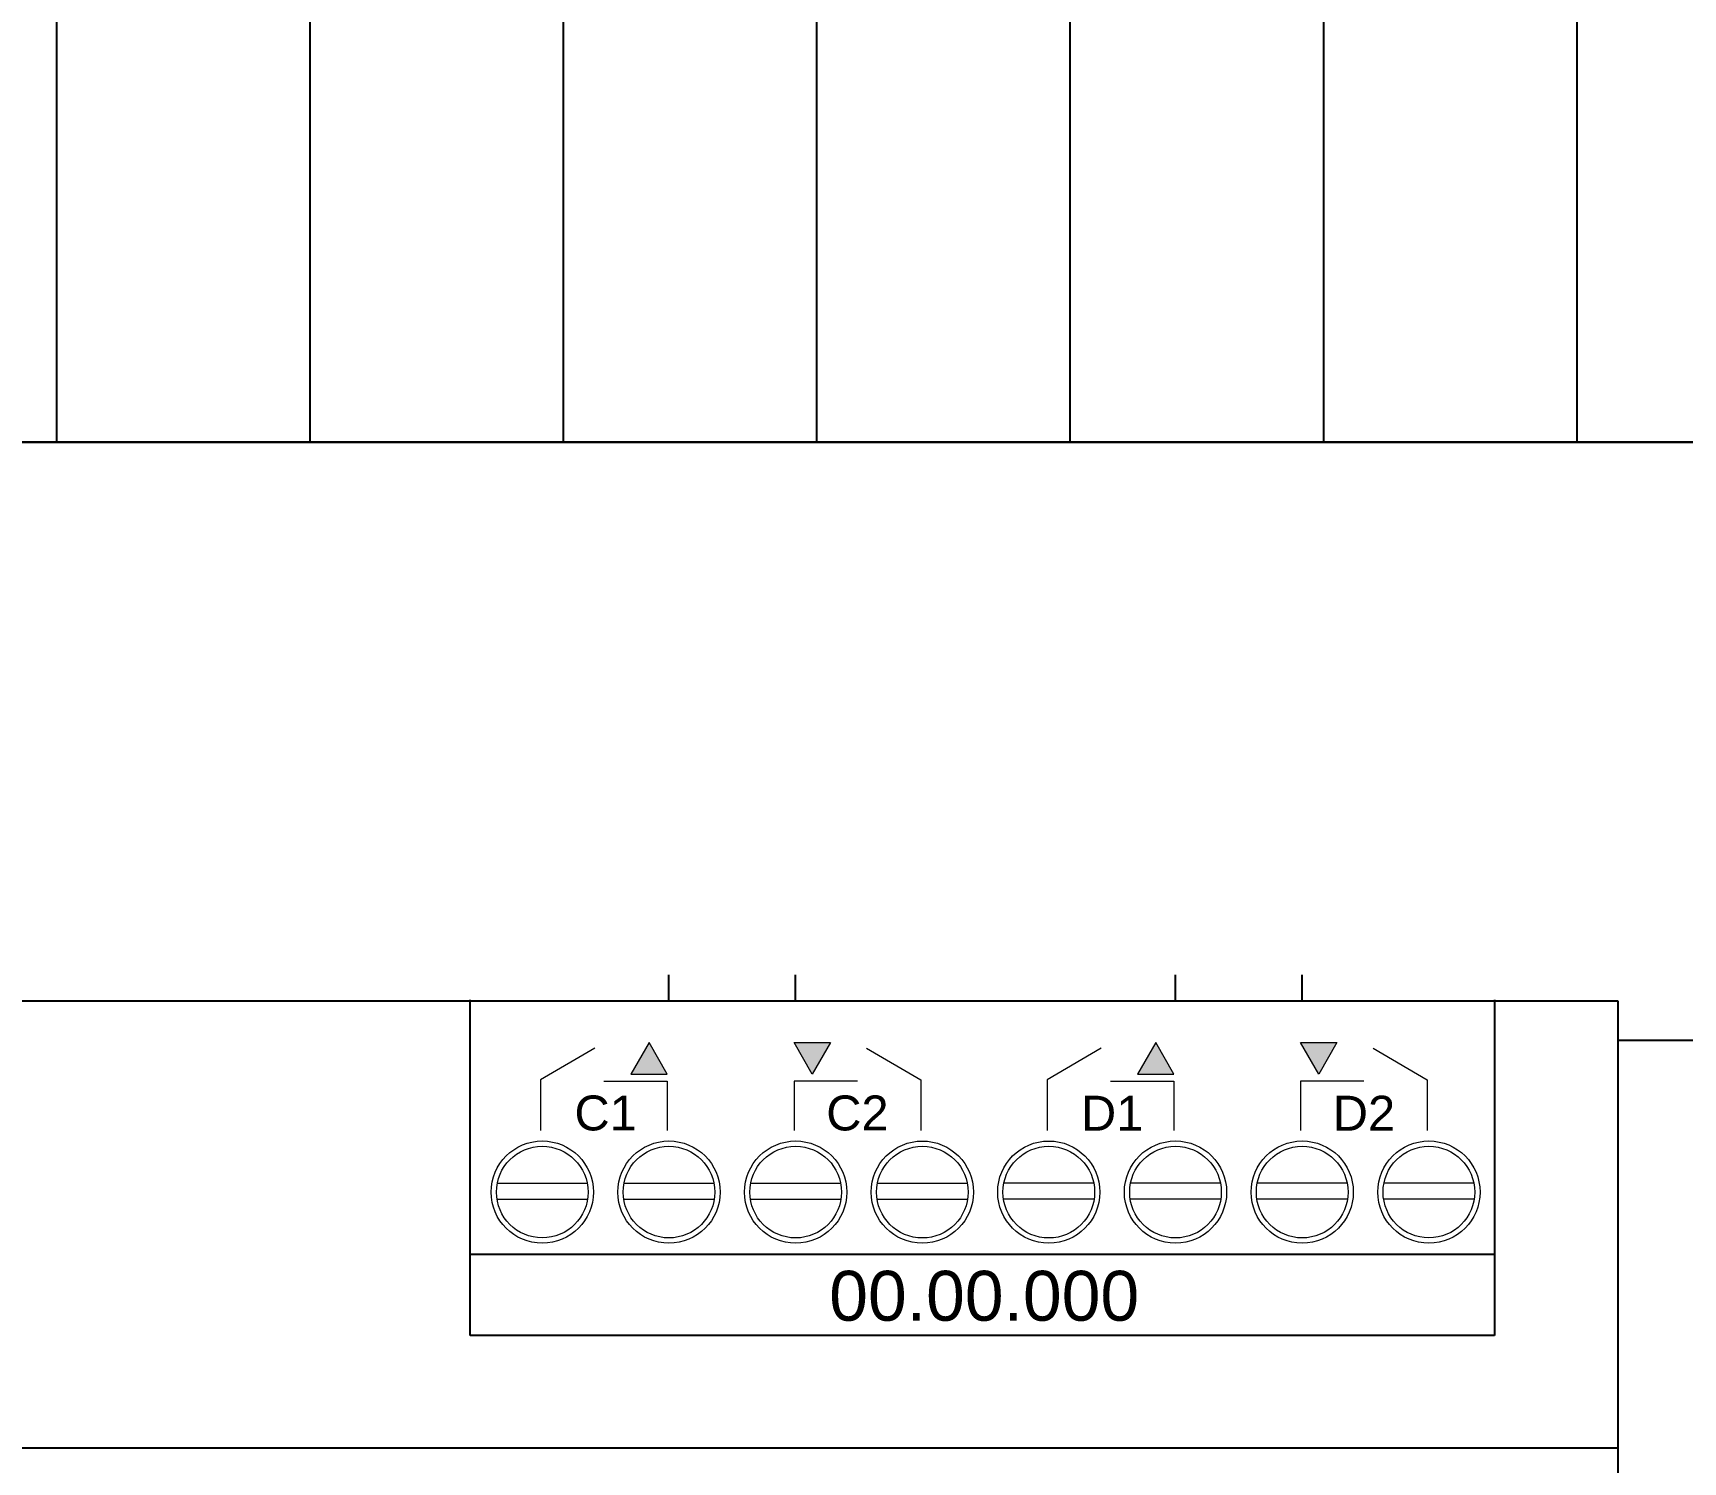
# Model space of a CAD drawing. Header units: millimetres. Extents: x -174 to 283928, y 1291 to 21053.
# Drawn here: x 9955.7 to 10038.4, y 20358 to 20429.7 of the extents above; entities that cross this region are included whole.
import ezdxf
from ezdxf.enums import TextEntityAlignment as Align

# ---------------------------------------------------------------- set-up
doc = ezdxf.new("R2010")
doc.units = ezdxf.units.MM
doc.layers.add('Enclosure', color=7, linetype='Continuous')
doc.layers.add('Serigraph', color=7, linetype='Continuous')
doc.styles.add('Arial', font='arial.ttf')

# ---------------------------------------------------------------- blocks, each defined once
blk = doc.blocks.new('ZIOMB16V3_ENCLOSURE')
at = {"layer": 'Enclosure'}
for p, q in [((0.968, 42.396), (140.968, 42.396)), ((83.443, 25.617), (83.443, 42.445)), ((134.786, 42.445), (134.786, 25.617)), ((83.443, 29.69), (134.786, 29.69)), ((134.786, 25.617), (83.443, 25.617)), ((140.968, 19.967), (0.968, 19.967))]:
    blk.add_line(p, q, dxfattribs=at)
blk.add_lwpolyline([(140.968, 42.396), (140.968, -47.604)], dxfattribs=at)
at = {"layer": 'Enclosure', "lineweight": 9}
for points in [[(84.811, 33.249), (89.315, 33.249)], [(91.161, 33.248), (95.665, 33.248)], [(97.511, 33.247), (102.015, 33.247)], [(103.861, 33.247), (108.365, 33.247)], [(114.703, 33.247), (110.199, 33.247)], [(121.053, 33.247), (116.549, 33.247)], [(127.403, 33.248), (122.899, 33.248)], [(133.753, 33.249), (129.249, 33.249)], [(84.795, 32.449), (89.331, 32.449)], [(91.145, 32.448), (95.681, 32.448)], [(97.495, 32.447), (102.031, 32.447)], [(103.845, 32.447), (108.381, 32.447)], [(114.719, 32.447), (110.183, 32.447)], [(121.069, 32.447), (116.533, 32.447)], [(127.419, 32.448), (122.883, 32.448)], [(133.769, 32.449), (129.233, 32.449)]]:
    blk.add_lwpolyline(points, dxfattribs=at)
for centre, radius in [((87.063, 32.802), 2.562), ((87.063, 32.802), 2.296), ((93.413, 32.801), 2.562), ((93.413, 32.801), 2.296), ((99.763, 32.801), 2.562), ((99.763, 32.801), 2.296), ((106.113, 32.8), 2.562), ((106.113, 32.8), 2.296), ((112.451, 32.8), 2.562), ((112.451, 32.8), 2.296), ((118.801, 32.801), 2.562), ((118.801, 32.801), 2.296), ((125.151, 32.801), 2.562), ((125.151, 32.801), 2.296), ((131.501, 32.802), 2.562), ((131.501, 32.802), 2.296)]:
    blk.add_circle(centre, radius, dxfattribs=at)
blk = doc.blocks.new('ZIOMB16V3_SERIGRAPH')
at = {"layer": 'Serigraph'}
for points in [[(92.363, 41.317), (91.452, 42.896), (90.54, 41.317)], [(100.536, 42.896), (99.625, 41.317), (98.713, 42.896)], [(117.751, 41.317), (116.839, 42.896), (115.928, 41.317)], [(125.924, 42.896), (125.013, 41.317), (124.101, 42.896)]]:
    blk.add_hatch(color=256, dxfattribs=at).paths.add_polyline_path(points)
at = {"layer": 'Serigraph', "lineweight": 5}
for points in [[(88.727, 42.625), (86.011, 41.027)], [(92.363, 41.317), (91.452, 42.896), (90.54, 41.317), (92.363, 41.317)], [(100.536, 42.896), (99.625, 41.317), (98.713, 42.896), (100.536, 42.896)], [(102.349, 42.625), (105.065, 41.027)], [(114.115, 42.625), (111.399, 41.027)], [(117.751, 41.317), (116.839, 42.896), (115.928, 41.317), (117.751, 41.317)], [(125.924, 42.896), (125.013, 41.317), (124.101, 42.896), (125.924, 42.896)], [(127.737, 42.625), (130.453, 41.027)], [(86.011, 41.027), (86.011, 38.488)], [(89.187, 40.963), (92.363, 40.963)], [(92.363, 40.963), (92.363, 38.488)], [(101.889, 40.963), (98.713, 40.963)], [(98.713, 40.963), (98.713, 38.488)], [(105.065, 41.027), (105.065, 38.488)], [(111.399, 41.027), (111.399, 38.488)], [(114.575, 40.963), (117.751, 40.963)], [(117.751, 40.963), (117.751, 38.488)], [(127.277, 40.963), (124.101, 40.963)], [(124.101, 40.963), (124.101, 38.488)], [(130.453, 41.027), (130.453, 38.488)]]:
    blk.add_lwpolyline(points, dxfattribs=at)
at = {"layer": 'Serigraph', "char_height": 1.75, "attachment_point": 5, "style": 'Arial'}
for s, insert in [('C1', (89.271, 39.359)), ('C2', (101.89, 39.359)), ('D1', (114.658, 39.359)), ('D2', (127.278, 39.359))]:
    blk.add_mtext(s, dxfattribs=dict(at, insert=insert))
blk = doc.blocks.new('ZIOMB16V3_ATT_DEF')
blk.add_wipeout([(0, 45), (140, 45), (140, -45), (0, -45)])
for p, q in [((92.445, 45), (92.445, 46.289)), ((98.789, 45), (98.789, 46.289)), ((117.832, 45), (117.832, 46.289)), ((124.177, 45), (124.177, 46.289))]:
    blk.add_line(p, q)
at = {"layer": 'Enclosure'}
blk.add_blockref('ZIOMB16V3_ENCLOSURE', (-0.968, 2.604), dxfattribs=at)
at = {"layer": 'Serigraph'}
blk.add_blockref('ZIOMB16V3_SERIGRAPH', (0, 0), dxfattribs=at)
at = {"color": 3, "style": 'Arial', "flags": 2}
blk.add_attdef('REFERENCE', text='', height=2.5, dxfattribs=at).set_placement((34.247, 28.944), align=Align.CENTER)
at = {"color": 3, "style": 'Arial'}
blk.add_attdef('PHYSICAL_ADD.', text='', height=2.5, dxfattribs=at).set_placement((108.245, 28.959), align=Align.CENTER)
blk = doc.blocks.new('*U197')
blk.add_wipeout([(0, 30), (840, 30), (840, -30), (0, -30)])
at = {"true_color": 0x2776bb}
h = blk.add_hatch(dxfattribs=at)
h.set_pattern_fill('ANSI35', color=152, scale=4, angle=45)
h.set_pattern_definition([(90, (-6146.77, 1406.27), (-25.4, 0), []), (90, (-6134.07, 1418.97), (-25.4, 0), [31.75, -6.35, 0, -6.35])])
h.paths.add_polyline_path([(840, -30), (840, 30), (0, 30), (0, -30)])
blk.add_lwpolyline([(0, 30), (840, 30), (840, -30), (0, -30), (0, 30)])

msp = doc.modelspace()

# ---------------------------------------------------------------- linework, layer by layer
at = {"layer": 'Defpoints', "color": 6}
msp.add_lwpolyline([(10161.853, 20379.172), (9321.853, 20379.172), (9321.853, 20409.172), (10161.853, 20409.172)], close=True, dxfattribs=at)

# ---------------------------------------------------------------- next in the draw order: block references
msp.add_blockref('*U197', (9321.853, 20439.172))
ref = msp.add_blockref('ZIOMB16V3_ATT_DEF', (9895.087, 20336.172))
ref.add_attrib('PHYSICAL_ADD.', '00.00.000', dxfattribs={"color": 3, "height": 2.5, "style": 'Arial'}).set_placement((10003.332, 20365.131), align=Align.CENTER)

doc.saveas('drawing.dxf')
